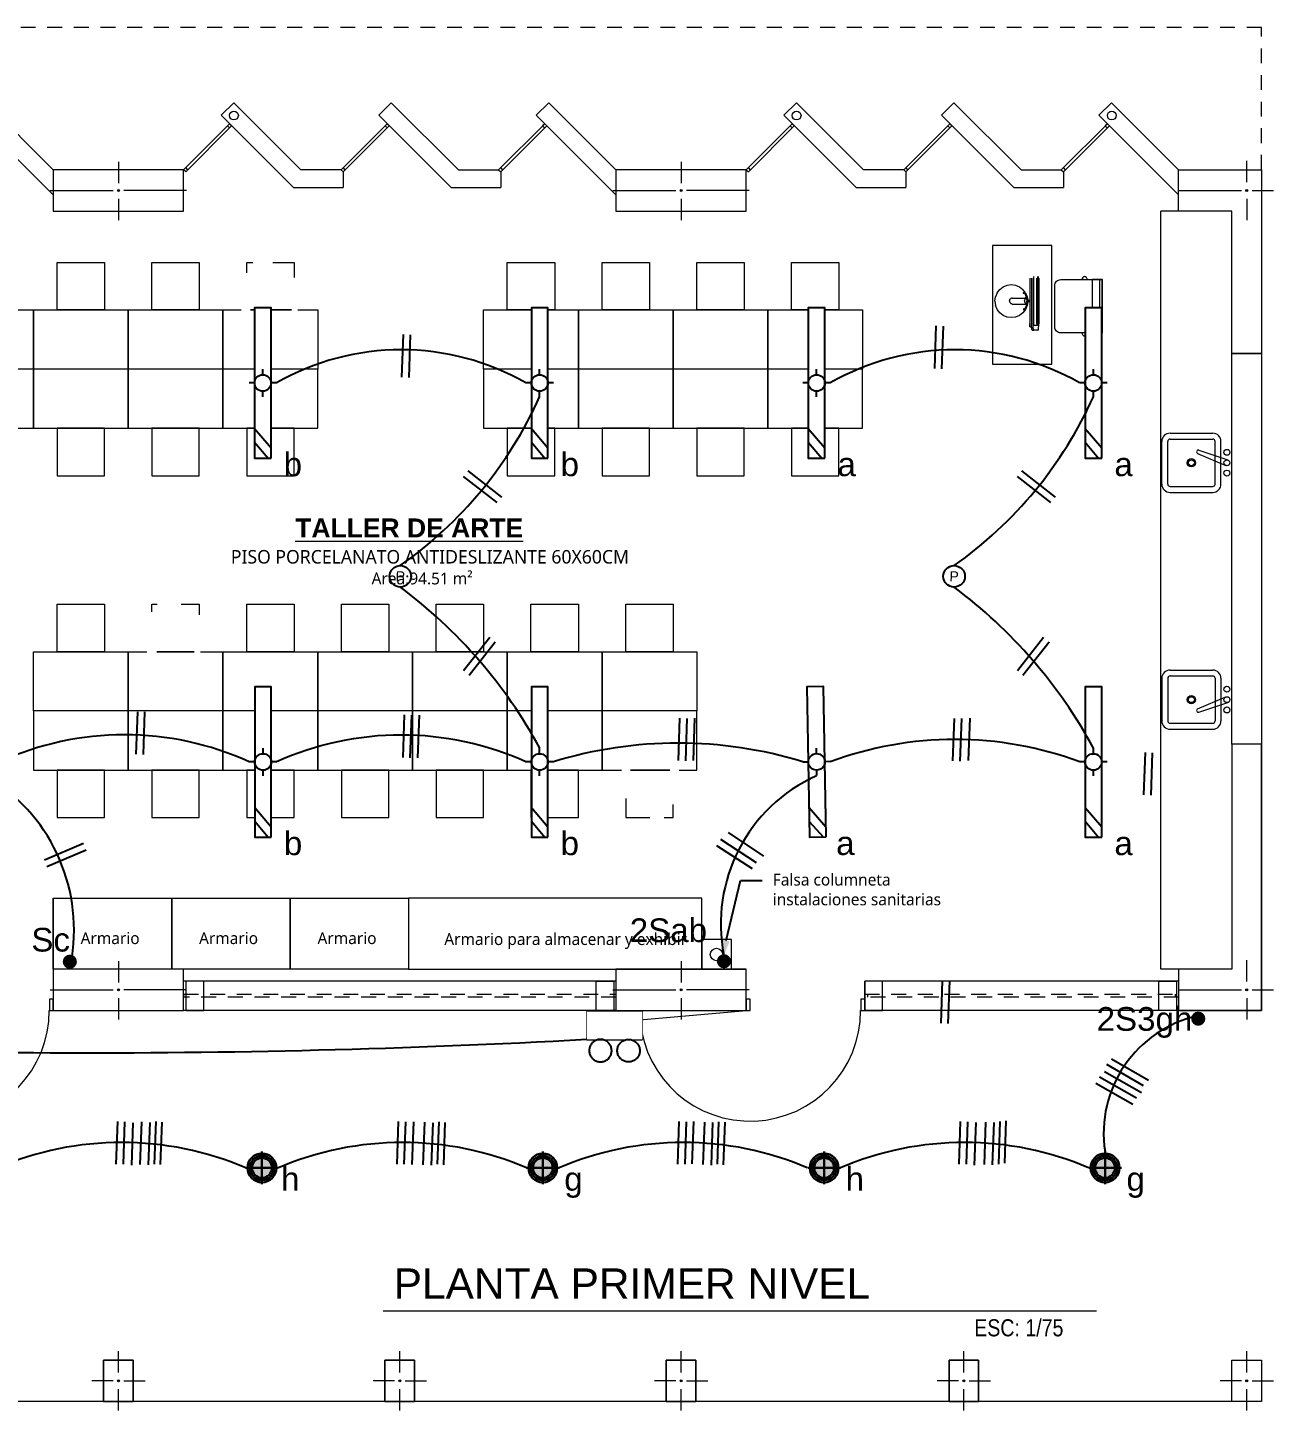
# Model space of a CAD drawing. Header units: metres. Extents: x -17 to 101, y 0 to 79.
# Drawn here: x 24.38 to 34.89, y 58.49 to 70.16 of the extents above; entities that cross this region are included whole.
import ezdxf
from ezdxf import colors
from ezdxf.entities.mleader import LeaderData, LeaderLine
from ezdxf.enums import TextEntityAlignment as Align
from ezdxf.math import Vec2, Vec3

# ---------------------------------------------------------------- set-up
doc = ezdxf.new("R2010")
doc.units = ezdxf.units.M
doc.set_wipeout_variables(frame=1)
for name, pattern in [('CONTINUA', [0]), ('DASHED2', [0.375, 0.25, -0.125]), ('HIDDEN2', [0.1875, 0.125, -0.0625])]:
    doc.linetypes.add(name, pattern=pattern)
for name, color, linetype, lineweight in [('ALUMBRADO', 1, 'Continuous', 30), ('Cotas varias El', 253, 'Continuous', 13), ('Emergencia', 20, 'Continuous', 25), ('TOMACORRIENTE', 5, 'HIDDEN2', 30)]:
    doc.layers.add(name, color=color, linetype=linetype, lineweight=lineweight)
doc.styles.add('fina', font='techl___.ttf')
doc.styles.add('Generales', font='trebuc.ttf', dxfattribs={"height": 0.1})
doc.styles.add('Santa Rosa 1 50', font='trebuc.ttf')
doc.styles.get("Standard").update_dxf_attribs({"font": 'arial.ttf'})
doc.styles.add('TITULOS', font='swissek.ttf')

# ---------------------------------------------------------------- blocks, each defined once
blk = doc.blocks.new('ADOSADO')
at = {"color": 1, "lineweight": 25}
blk.add_wipeout([(-0.63, 0.015), (0.64, 0.015), (0.64, 0.155), (-0.63, 0.155)], dxfattribs=at).dxf.layer = 'ALUMBRADO'
at = {"layer": 'ALUMBRADO', "color": 1, "lineweight": 25}
blk.add_lwpolyline([(-0.63, 0.015), (0.64, 0.015), (0.64, 0.155), (-0.63, 0.155)], close=True, dxfattribs=at)
at = {"layer": 'ALUMBRADO', "lineweight": 25}
for points in [[(-0.496, 0.155), (-0.63, 0.041)], [(-0.379, 0.155), (-0.544, 0.015)], [(0.005, 0.155), (0.005, 0.201)], [(-0.111, 0.085), (-0.065, 0.085)], [(0.005, -0.031), (0.005, 0.015)], [(0.075, 0.085), (0.121, 0.085)]]:
    blk.add_lwpolyline(points, dxfattribs=at)
blk.add_circle((0.005, 0.085), 0.0698, dxfattribs=at)
blk = doc.blocks.new('LED PASILLO')
at = {"layer": 'ALUMBRADO'}
h = blk.add_hatch(color=202, dxfattribs=at)
h.dxf.hatch_style = 1
edge = h.paths.add_edge_path()
edge.add_line((0, 0.138), (0, -0.138))
edge.add_line((-0.138, 0), (0.138, 0))
edge = h.paths.add_edge_path()
edge.add_line((0, 0), (0, 0.085))
edge.add_arc((0, 0), 0.0845, 90, 180)
edge.add_line((-0.085, 0), (0, 0))
edge = h.paths.add_edge_path()
edge.add_line((0.085, 0), (0, 0))
edge.add_line((0, 0), (0, -0.085))
edge.add_arc((0, 0), 0.0845, 270, 360)
at = {"layer": 'ALUMBRADO', "color": 202}
for points in [[(0, 0.138), (0, -0.138)], [(-0.138, 0), (0.138, 0)]]:
    blk.add_lwpolyline(points, dxfattribs=at)
for radius in [0.122, 0.103, 0.0845]:
    blk.add_circle((0, 0), radius, dxfattribs=at)
blk = doc.blocks.new('Emergencia')
at = {"color": 1, "lineweight": 5}
blk.add_wipeout([(-0.077, -0.439), (-0.07, -0.435), (-0.064, -0.43), (-0.058, -0.425), (-0.052, -0.42), (-0.047, -0.413), (-0.042, -0.407), (-0.038, -0.4), (-0.034, -0.393), (-0.031, -0.386), (-0.029, -0.378), (-0.027, -0.37), (-0.026, -0.363), (-0.025, -0.355), (-0.025, -0.347), (-0.026, -0.339), (-0.027, -0.331), (-0.029, -0.323), (-0.031, -0.316), (-0.034, -0.308), (-0.038, -0.301), (-0.042, -0.294), (-0.047, -0.288), (-0.052, -0.282), (-0.058, -0.276), (-0.064, -0.271), (-0.07, -0.266), (-0.077, -0.262), (-0.084, -0.259), (-0.092, -0.256), (-0.099, -0.253), (-0.107, -0.251), (-0.115, -0.25), (-0.123, -0.249), (-0.131, -0.25), (-0.139, -0.25), (-0.146, -0.251), (-0.154, -0.253), (-0.162, -0.256), (-0.169, -0.259), (-0.176, -0.262), (-0.183, -0.267), (-0.189, -0.271), (-0.195, -0.276), (-0.201, -0.282), (-0.206, -0.288), (-0.211, -0.295), (-0.215, -0.301), (-0.219, -0.309), (-0.222, -0.316), (-0.224, -0.323), (-0.226, -0.331), (-0.227, -0.339), (-0.228, -0.347), (-0.228, -0.355), (-0.227, -0.363), (-0.226, -0.371), (-0.224, -0.379), (-0.222, -0.386), (-0.218, -0.393), (-0.215, -0.401), (-0.211, -0.407), (-0.206, -0.414), (-0.201, -0.42), (-0.195, -0.425), (-0.189, -0.431), (-0.183, -0.435), (-0.176, -0.439), (-0.169, -0.443), (-0.161, -0.446), (-0.154, -0.448), (-0.146, -0.45), (-0.138, -0.452), (-0.13, -0.452), (-0.122, -0.452), (-0.114, -0.452), (-0.107, -0.45), (-0.099, -0.448), (-0.091, -0.446), (-0.084, -0.443)], dxfattribs=at).dxf.layer = 'Emergencia'
at = {"layer": 'Emergencia', "color": 240, "true_color": 0xed1f24}
blk.add_lwpolyline([(-0.25, -0.25), (0.25, -0.25), (0.25, 0), (-0.25, 0)], close=True, dxfattribs=at)
at = {"color": 240, "lineweight": 5, "true_color": 0xed1f24}
blk.add_wipeout([(-0.25, -0.25), (0.25, -0.25), (0.25, 0), (-0.25, 0)], dxfattribs=at).dxf.layer = 'Emergencia'
at = {"layer": 'Emergencia', "color": 1}
blk.add_lwpolyline([(-0.077, -0.439), (-0.07, -0.435), (-0.064, -0.43), (-0.058, -0.425), (-0.052, -0.42), (-0.047, -0.413), (-0.042, -0.407), (-0.038, -0.4), (-0.034, -0.393), (-0.031, -0.386), (-0.029, -0.378), (-0.027, -0.37), (-0.026, -0.363), (-0.025, -0.355), (-0.025, -0.347), (-0.026, -0.339), (-0.027, -0.331), (-0.029, -0.323), (-0.031, -0.316), (-0.034, -0.308), (-0.038, -0.301), (-0.042, -0.294), (-0.047, -0.288), (-0.052, -0.282), (-0.058, -0.276), (-0.064, -0.271), (-0.07, -0.266), (-0.077, -0.262), (-0.084, -0.259), (-0.092, -0.256), (-0.099, -0.253), (-0.107, -0.251), (-0.115, -0.25), (-0.123, -0.249), (-0.131, -0.25), (-0.139, -0.25), (-0.146, -0.251), (-0.154, -0.253), (-0.162, -0.256), (-0.169, -0.259), (-0.176, -0.262), (-0.183, -0.267), (-0.189, -0.271), (-0.195, -0.276), (-0.201, -0.282), (-0.206, -0.288), (-0.211, -0.295), (-0.215, -0.301), (-0.219, -0.309), (-0.222, -0.316), (-0.224, -0.323), (-0.226, -0.331), (-0.227, -0.339), (-0.228, -0.347), (-0.228, -0.355), (-0.227, -0.363), (-0.226, -0.371), (-0.224, -0.379), (-0.222, -0.386), (-0.218, -0.393), (-0.215, -0.401), (-0.211, -0.407), (-0.206, -0.414), (-0.201, -0.42), (-0.195, -0.425), (-0.189, -0.431), (-0.183, -0.435), (-0.176, -0.439), (-0.169, -0.443), (-0.161, -0.446), (-0.154, -0.448), (-0.146, -0.45), (-0.138, -0.452), (-0.13, -0.452), (-0.122, -0.452), (-0.114, -0.452), (-0.107, -0.45), (-0.099, -0.448), (-0.091, -0.446), (-0.084, -0.443)], close=True, dxfattribs=at)
at = {"color": 1, "lineweight": 5}
blk.add_wipeout([(0.077, -0.439), (0.07, -0.435), (0.064, -0.43), (0.058, -0.425), (0.052, -0.42), (0.047, -0.413), (0.042, -0.407), (0.038, -0.4), (0.034, -0.393), (0.031, -0.386), (0.029, -0.378), (0.027, -0.37), (0.026, -0.363), (0.025, -0.355), (0.025, -0.347), (0.026, -0.339), (0.027, -0.331), (0.029, -0.323), (0.031, -0.316), (0.034, -0.308), (0.038, -0.301), (0.042, -0.294), (0.047, -0.288), (0.052, -0.282), (0.058, -0.276), (0.064, -0.271), (0.07, -0.266), (0.077, -0.262), (0.084, -0.259), (0.092, -0.256), (0.099, -0.253), (0.107, -0.251), (0.115, -0.25), (0.123, -0.249), (0.131, -0.25), (0.139, -0.25), (0.146, -0.251), (0.154, -0.253), (0.162, -0.256), (0.169, -0.259), (0.176, -0.262), (0.183, -0.267), (0.189, -0.271), (0.195, -0.276), (0.201, -0.282), (0.206, -0.288), (0.211, -0.295), (0.215, -0.301), (0.219, -0.309), (0.222, -0.316), (0.224, -0.323), (0.226, -0.331), (0.227, -0.339), (0.228, -0.347), (0.228, -0.355), (0.227, -0.363), (0.226, -0.371), (0.224, -0.379), (0.222, -0.386), (0.218, -0.393), (0.215, -0.401), (0.211, -0.407), (0.206, -0.414), (0.201, -0.42), (0.195, -0.425), (0.189, -0.431), (0.183, -0.435), (0.176, -0.439), (0.169, -0.443), (0.161, -0.446), (0.154, -0.448), (0.146, -0.45), (0.138, -0.452), (0.13, -0.452), (0.122, -0.452), (0.114, -0.452), (0.107, -0.45), (0.099, -0.448), (0.091, -0.446), (0.084, -0.443)], dxfattribs=at).dxf.layer = 'Emergencia'
at = {"layer": 'Emergencia', "color": 1}
blk.add_lwpolyline([(0.077, -0.439), (0.07, -0.435), (0.064, -0.43), (0.058, -0.425), (0.052, -0.42), (0.047, -0.413), (0.042, -0.407), (0.038, -0.4), (0.034, -0.393), (0.031, -0.386), (0.029, -0.378), (0.027, -0.37), (0.026, -0.363), (0.025, -0.355), (0.025, -0.347), (0.026, -0.339), (0.027, -0.331), (0.029, -0.323), (0.031, -0.316), (0.034, -0.308), (0.038, -0.301), (0.042, -0.294), (0.047, -0.288), (0.052, -0.282), (0.058, -0.276), (0.064, -0.271), (0.07, -0.266), (0.077, -0.262), (0.084, -0.259), (0.092, -0.256), (0.099, -0.253), (0.107, -0.251), (0.115, -0.25), (0.123, -0.249), (0.131, -0.25), (0.139, -0.25), (0.146, -0.251), (0.154, -0.253), (0.162, -0.256), (0.169, -0.259), (0.176, -0.262), (0.183, -0.267), (0.189, -0.271), (0.195, -0.276), (0.201, -0.282), (0.206, -0.288), (0.211, -0.295), (0.215, -0.301), (0.219, -0.309), (0.222, -0.316), (0.224, -0.323), (0.226, -0.331), (0.227, -0.339), (0.228, -0.347), (0.228, -0.355), (0.227, -0.363), (0.226, -0.371), (0.224, -0.379), (0.222, -0.386), (0.218, -0.393), (0.215, -0.401), (0.211, -0.407), (0.206, -0.414), (0.201, -0.42), (0.195, -0.425), (0.189, -0.431), (0.183, -0.435), (0.176, -0.439), (0.169, -0.443), (0.161, -0.446), (0.154, -0.448), (0.146, -0.45), (0.138, -0.452), (0.13, -0.452), (0.122, -0.452), (0.114, -0.452), (0.107, -0.45), (0.099, -0.448), (0.091, -0.446), (0.084, -0.443)], close=True, dxfattribs=at)

msp = doc.modelspace()

# ---------------------------------------------------------------- hatches: boundary and pattern name
at = {"layer": 'ALUMBRADO', "lineweight": 25}
h = msp.add_hatch(color=102, dxfattribs=at)
h.dxf.hatch_style = 1
h.paths.add_polyline_path([(24.675, 62.277, -1), (24.795, 62.277, -1)])
h = msp.add_hatch(color=102, dxfattribs=at)
h.dxf.hatch_style = 1
h.paths.add_polyline_path([(30.197, 62.281, -1), (30.317, 62.281, -1)])
h = msp.add_hatch(color=102, dxfattribs=at)
h.dxf.hatch_style = 1
h.paths.add_polyline_path([(34.201, 61.796, -1), (34.321, 61.796, -1)])

# ---------------------------------------------------------------- linework, layer by layer
at = {"color": 7, "ltscale": 0.0005}
for centre in [(27.525, 65.531), (32.2, 65.531)]:
    msp.add_circle(centre, 0.0913, dxfattribs=at)
at = {"layer": 'ALUMBRADO', "color": 114, "lineweight": 25}
for points in [[(32.036, 67.286), (32.048, 67.645)], [(32.097, 67.284), (32.109, 67.643)], [(27.538, 67.214), (27.551, 67.572)], [(27.6, 67.211), (27.612, 67.57)], [(28.342, 66.155), (28.059, 66.375)], [(28.381, 66.201), (28.097, 66.421)], [(33.017, 66.155), (32.734, 66.375)], [(33.056, 66.201), (32.772, 66.421)], [(28.281, 65.014), (28.059, 64.732)], [(28.327, 64.975), (28.105, 64.693)], [(32.956, 65.014), (32.734, 64.732)], [(33.002, 64.975), (32.78, 64.693)], [(25.295, 64.029), (25.308, 64.388)], [(25.357, 64.027), (25.369, 64.386)], [(27.548, 64.002), (27.56, 64.361)], [(27.609, 64), (27.621, 64.358)], [(27.674, 63.999), (27.686, 64.358)], [(29.873, 63.975), (29.885, 64.333)], [(29.934, 63.972), (29.947, 64.331)], [(29.999, 63.975), (30.011, 64.334)], [(32.19, 63.974), (32.202, 64.332)], [(32.251, 63.971), (32.264, 64.33)], [(32.322, 63.976), (32.335, 64.334)], [(33.803, 63.686), (33.815, 64.044)], [(33.864, 63.683), (33.876, 64.042)], [(30.532, 63.111), (30.232, 63.308)], [(30.595, 63.169), (30.295, 63.367)], [(24.85, 63.276), (24.52, 63.135)], [(24.872, 63.22), (24.541, 63.079)], [(30.498, 63.06), (30.198, 63.257)], [(32.09, 61.759), (32.103, 62.117)], [(32.151, 61.756), (32.164, 62.115)], [(33.841, 61.273), (33.53, 61.453)], [(33.739, 61.124), (33.428, 61.303)], [(33.781, 61.169), (33.47, 61.348)], [(33.799, 61.229), (33.488, 61.408)], [(33.708, 61.071), (33.397, 61.25)], [(25.126, 60.569), (25.139, 60.928)], [(25.188, 60.567), (25.2, 60.926)], [(25.258, 60.558), (25.271, 60.917)], [(25.33, 60.565), (25.342, 60.924)], [(25.399, 60.562), (25.412, 60.92)], [(25.451, 60.569), (25.463, 60.928)], [(25.501, 60.564), (25.514, 60.923)], [(27.497, 60.569), (27.509, 60.928)], [(27.558, 60.567), (27.571, 60.926)], [(27.626, 60.566), (27.638, 60.924)], [(27.719, 60.563), (27.732, 60.922)], [(27.789, 60.56), (27.801, 60.918)], [(27.84, 60.567), (27.853, 60.926)], [(27.891, 60.562), (27.903, 60.92)], [(29.868, 60.569), (29.88, 60.928)], [(29.929, 60.567), (29.941, 60.926)], [(29.99, 60.57), (30.003, 60.929)], [(30.082, 60.564), (30.095, 60.923)], [(30.152, 60.56), (30.164, 60.919)], [(30.203, 60.568), (30.215, 60.926)], [(30.254, 60.563), (30.266, 60.921)], [(32.243, 60.569), (32.255, 60.928)], [(32.304, 60.567), (32.316, 60.926)], [(32.373, 60.56), (32.385, 60.919)], [(32.456, 60.564), (32.468, 60.923)], [(32.525, 60.561), (32.538, 60.919)], [(32.577, 60.568), (32.589, 60.927)], [(32.628, 60.575), (32.64, 60.934)]]:
    msp.add_lwpolyline(points, dxfattribs=at)
at = {"layer": 'ALUMBRADO', "lineweight": 25}
for centre, radius, start, end in [((23.255, 62.543), 1.516, 351.3247, 59.431), ((34.478, 60.828), 1.016, 102.405, 188.7571), ((25.172, 58.09), 2.661, 66.8092, 113.1903), ((27.543, 58.09), 2.661, 66.8092, 113.1903), ((29.913, 58.09), 2.661, 66.8092, 113.1903), ((32.288, 58.09), 2.661, 66.8092, 113.1903)]:
    msp.add_arc(centre, radius, start, end, dxfattribs=at)
at = {"layer": 'Cotas varias El', "linetype": 'Continuous'}
for p, q in [((25.695, 68.964), (26.084, 69.353)), ((26.084, 69.353), (26.066, 69.335)), ((26.084, 69.353), (26.101, 69.335)), ((27.025, 68.964), (27.414, 69.353)), ((27.414, 69.353), (27.396, 69.335)), ((27.414, 69.353), (27.431, 69.335)), ((28.355, 68.964), (28.744, 69.353)), ((28.355, 68.964), (28.744, 69.353)), ((28.744, 69.353), (28.726, 69.335)), ((28.744, 69.353), (28.762, 69.335)), ((30.445, 68.964), (30.834, 69.353)), ((30.834, 69.353), (30.816, 69.335)), ((30.834, 69.353), (30.851, 69.335)), ((31.775, 68.964), (32.164, 69.353)), ((32.164, 69.353), (32.146, 69.335)), ((32.164, 69.353), (32.181, 69.335)), ((33.105, 68.964), (33.494, 69.353)), ((33.494, 69.353), (33.476, 69.335)), ((33.494, 69.353), (33.512, 69.335)), ((25.73, 68.964), (26.084, 69.318)), ((26.066, 69.335), (26.084, 69.318)), ((26.084, 69.318), (26.101, 69.335)), ((27.06, 68.964), (27.414, 69.318)), ((27.396, 69.335), (27.414, 69.318)), ((27.414, 69.318), (27.431, 69.335)), ((28.39, 68.964), (28.744, 69.318)), ((28.726, 69.335), (28.744, 69.318)), ((28.744, 69.318), (28.762, 69.335)), ((30.48, 68.964), (30.834, 69.318)), ((30.816, 69.335), (30.834, 69.318)), ((30.834, 69.318), (30.851, 69.335)), ((31.81, 68.964), (32.164, 69.318)), ((32.146, 69.335), (32.164, 69.318)), ((32.164, 69.318), (32.181, 69.335)), ((33.14, 68.964), (33.494, 69.318)), ((33.476, 69.335), (33.494, 69.318)), ((33.494, 69.318), (33.512, 69.335)), ((25.145, 69.031), (25.145, 68.851)), ((29.895, 69.031), (29.895, 68.851)), ((34.67, 68.859), (34.67, 69.039)), ((25.713, 68.946), (25.695, 68.964)), ((25.73, 68.964), (25.713, 68.982)), ((25.713, 68.946), (25.73, 68.964)), ((27.06, 68.964), (27.043, 68.982)), ((27.043, 68.946), (27.06, 68.964)), ((28.39, 68.964), (28.373, 68.982)), ((28.373, 68.946), (28.39, 68.964)), ((30.445, 68.964), (30.463, 68.946)), ((30.48, 68.964), (30.463, 68.982)), ((30.463, 68.946), (30.48, 68.964)), ((31.81, 68.964), (31.793, 68.982)), ((31.793, 68.946), (31.81, 68.964)), ((33.14, 68.964), (33.123, 68.982)), ((33.123, 68.946), (33.14, 68.964)), ((24.57, 68.789), (25.1, 68.789)), ((25.72, 68.789), (25.19, 68.789)), ((29.32, 68.789), (29.85, 68.789)), ((30.47, 68.789), (29.94, 68.789)), ((34.095, 68.789), (34.625, 68.789)), ((34.715, 68.789), (34.895, 68.789)), ((25.145, 68.719), (25.145, 68.539)), ((29.895, 68.719), (29.895, 68.539)), ((34.67, 68.719), (34.67, 68.539)), ((33.283, 68.049), (33.278, 68.04)), ((33.284, 68.051), (33.283, 68.049)), ((33.286, 68.055), (33.284, 68.051)), ((33.289, 68.057), (33.286, 68.055)), ((33.292, 68.06), (33.289, 68.057)), ((33.296, 68.061), (33.292, 68.06)), ((33.3, 68.062), (33.296, 68.061)), ((33.303, 68.062), (33.3, 68.062)), ((33.307, 68.061), (33.303, 68.062)), ((33.311, 68.06), (33.307, 68.061)), ((33.314, 68.057), (33.311, 68.06)), ((33.317, 68.055), (33.314, 68.057)), ((33.319, 68.051), (33.317, 68.055)), ((33.321, 68.047), (33.319, 68.051)), ((33.323, 68.043), (33.321, 68.047)), ((33.323, 68.04), (33.323, 68.043)), ((33.367, 68.04), (33.431, 68.04)), ((33.367, 67.584), (33.367, 68.04)), ((33.431, 68.04), (33.45, 68.04)), ((33.431, 67.584), (33.431, 68.04)), ((33.45, 67.584), (33.45, 68.04)), ((33.278, 67.584), (33.283, 67.574)), ((33.283, 67.574), (33.284, 67.572)), ((33.284, 67.572), (33.286, 67.569)), ((33.286, 67.569), (33.289, 67.566)), ((33.289, 67.566), (33.292, 67.564)), ((33.292, 67.564), (33.296, 67.562)), ((33.296, 67.562), (33.3, 67.561)), ((33.3, 67.561), (33.303, 67.561)), ((33.303, 67.561), (33.307, 67.562)), ((33.307, 67.562), (33.311, 67.564)), ((33.311, 67.564), (33.314, 67.566)), ((33.314, 67.566), (33.317, 67.569)), ((33.317, 67.569), (33.319, 67.572)), ((33.319, 67.572), (33.321, 67.576)), ((33.321, 67.576), (33.323, 67.58)), ((33.323, 67.58), (33.323, 67.584)), ((33.367, 67.584), (33.431, 67.584)), ((33.431, 67.584), (33.45, 67.584)), ((25.145, 62.281), (25.145, 62.101)), ((29.895, 62.281), (29.895, 62.101)), ((34.67, 62.109), (34.67, 62.289)), ((25.695, 61.864), (25.695, 62.114)), ((29.345, 62.114), (25.695, 62.114)), ((34.095, 62.114), (31.445, 62.114)), ((31.445, 61.864), (31.445, 62.114)), ((31.445, 62.114), (31.445, 61.864)), ((24.57, 62.039), (25.1, 62.039)), ((25.72, 62.039), (25.19, 62.039)), ((29.32, 62.039), (29.85, 62.039)), ((30.47, 62.039), (29.94, 62.039)), ((34.07, 61.977), (34.07, 62.002)), ((34.095, 62.039), (34.625, 62.039)), ((34.715, 62.039), (34.895, 62.039)), ((25.145, 61.969), (25.145, 61.789)), ((29.345, 61.889), (29.345, 61.864)), ((29.895, 61.969), (29.895, 61.789)), ((30.445, 61.864), (30.445, 61.889)), ((30.445, 61.864), (30.445, 61.889)), ((34.095, 61.889), (34.095, 61.864)), ((34.67, 61.969), (34.67, 61.789)), ((29.345, 61.864), (25.695, 61.864)), ((30.478, 61.864), (29.548, 61.783)), ((34.095, 61.864), (31.445, 61.864)), ((25.145, 58.809), (25.145, 58.989)), ((27.52, 58.809), (27.52, 58.989)), ((29.895, 58.809), (29.895, 58.989)), ((32.282, 58.809), (32.282, 58.989)), ((34.67, 58.809), (34.67, 58.989)), ((25.1, 58.739), (24.92, 58.739)), ((25.19, 58.739), (25.37, 58.739)), ((27.475, 58.739), (27.295, 58.739)), ((27.565, 58.739), (27.745, 58.739)), ((29.85, 58.739), (29.67, 58.739)), ((29.94, 58.739), (30.12, 58.739)), ((32.237, 58.739), (32.057, 58.739)), ((32.327, 58.739), (32.507, 58.739)), ((34.625, 58.739), (34.445, 58.739)), ((34.715, 58.739), (34.895, 58.739)), ((25.145, 58.489), (25.145, 58.669)), ((27.52, 58.489), (27.52, 58.669)), ((29.895, 58.489), (29.895, 58.669)), ((32.282, 58.489), (32.282, 58.669)), ((34.67, 58.489), (34.67, 58.669))]:
    msp.add_line(p, q, dxfattribs=at)
at = {"layer": 'Cotas varias El', "ltscale": 0.05}
for p, q in [((27.025, 68.964), (27.043, 68.946)), ((27.025, 68.964), (27.043, 68.946)), ((27.043, 68.946), (27.043, 68.814)), ((28.355, 68.964), (28.373, 68.946)), ((28.355, 68.964), (28.373, 68.946)), ((28.373, 68.946), (28.373, 68.814)), ((31.775, 68.964), (31.793, 68.946)), ((31.775, 68.964), (31.793, 68.946)), ((31.793, 68.946), (31.793, 68.814)), ((33.105, 68.964), (33.123, 68.946)), ((33.105, 68.964), (33.123, 68.946)), ((33.123, 68.946), (33.123, 68.814)), ((26.623, 68.814), (27.043, 68.814)), ((31.373, 68.814), (31.793, 68.814))]:
    msp.add_line(p, q, dxfattribs=at)
at = {"layer": 'Cotas varias El'}
for p, q in [((33.945, 62.214), (33.945, 68.614)), ((32.563, 67.924), (32.585, 67.953)), ((32.585, 67.953), (32.613, 67.975)), ((32.613, 67.975), (32.647, 67.989)), ((32.647, 67.989), (32.683, 67.994)), ((32.683, 67.994), (32.719, 67.989)), ((32.719, 67.989), (32.753, 67.975)), ((32.753, 67.975), (32.781, 67.953)), ((32.803, 67.924), (32.781, 67.953)), ((32.838, 68.048), (32.838, 67.862)), ((32.854, 68.048), (32.854, 67.664)), ((32.866, 68.048), (32.866, 67.664)), ((32.871, 68.062), (32.871, 67.651)), ((32.898, 67.665), (32.898, 68.048)), ((32.902, 68.048), (32.902, 67.664)), ((32.903, 68.062), (32.903, 67.651)), ((32.909, 68.062), (32.909, 67.651)), ((32.914, 68.048), (32.914, 67.664)), ((32.544, 67.855), (32.549, 67.891)), ((32.544, 67.855), (32.549, 67.819)), ((32.563, 67.924), (32.549, 67.891)), ((32.668, 67.86), (32.669, 67.864)), ((32.668, 67.855), (32.668, 67.86)), ((32.668, 67.855), (32.668, 67.85)), ((32.668, 67.85), (32.67, 67.845)), ((32.669, 67.864), (32.671, 67.868)), ((32.67, 67.845), (32.672, 67.842)), ((32.671, 67.868), (32.674, 67.872)), ((32.672, 67.842), (32.675, 67.839)), ((32.681, 67.877), (32.674, 67.872)), ((32.682, 67.833), (32.675, 67.839)), ((32.681, 67.877), (32.685, 67.88)), ((32.686, 67.831), (32.682, 67.833)), ((32.69, 67.881), (32.685, 67.88)), ((32.69, 67.881), (32.797, 67.881)), ((32.787, 67.927), (32.788, 67.928)), ((32.787, 67.926), (32.787, 67.927)), ((32.787, 67.927), (32.787, 67.927)), ((32.787, 67.925), (32.787, 67.926)), ((32.787, 67.924), (32.787, 67.925)), ((32.787, 67.923), (32.787, 67.924)), ((32.787, 67.922), (32.787, 67.923)), ((32.787, 67.921), (32.787, 67.922)), ((32.788, 67.92), (32.787, 67.921)), ((32.788, 67.928), (32.789, 67.928)), ((32.788, 67.919), (32.788, 67.92)), ((32.789, 67.917), (32.788, 67.919)), ((32.789, 67.928), (32.789, 67.928)), ((32.789, 67.928), (32.79, 67.928)), ((32.789, 67.917), (32.789, 67.917)), ((32.79, 67.928), (32.791, 67.927)), ((32.791, 67.927), (32.792, 67.927)), ((32.792, 67.927), (32.792, 67.926)), ((32.792, 67.926), (32.793, 67.926)), ((32.793, 67.926), (32.794, 67.925)), ((32.794, 67.925), (32.795, 67.924)), ((32.794, 67.86), (32.795, 67.864)), ((32.794, 67.86), (32.794, 67.855)), ((32.794, 67.855), (32.794, 67.85)), ((32.794, 67.85), (32.796, 67.845)), ((32.795, 67.924), (32.796, 67.923)), ((32.795, 67.864), (32.797, 67.868)), ((32.796, 67.923), (32.797, 67.922)), ((32.796, 67.922), (32.797, 67.921)), ((32.796, 67.845), (32.798, 67.842)), ((32.797, 67.922), (32.798, 67.921)), ((32.802, 67.88), (32.797, 67.881)), ((32.797, 67.868), (32.8, 67.872)), ((32.81, 67.889), (32.798, 67.921)), ((32.798, 67.842), (32.801, 67.839)), ((32.8, 67.872), (32.803, 67.874)), ((32.801, 67.839), (32.804, 67.837)), ((32.802, 67.887), (32.803, 67.88)), ((32.806, 67.878), (32.802, 67.88)), ((32.803, 67.924), (32.817, 67.891)), ((32.806, 67.874), (32.803, 67.874)), ((32.803, 67.831), (32.808, 67.834)), ((32.804, 67.837), (32.808, 67.837)), ((32.806, 67.878), (32.813, 67.872)), ((32.81, 67.874), (32.806, 67.874)), ((32.814, 67.839), (32.808, 67.834)), ((32.808, 67.837), (32.811, 67.837)), ((32.812, 67.849), (32.809, 67.85)), ((32.809, 67.85), (32.811, 67.849)), ((32.813, 67.873), (32.81, 67.889)), ((32.81, 67.874), (32.813, 67.872)), ((32.813, 67.838), (32.81, 67.821)), ((32.813, 67.861), (32.811, 67.862)), ((32.812, 67.862), (32.811, 67.862)), ((32.811, 67.849), (32.812, 67.849)), ((32.811, 67.837), (32.814, 67.839)), ((32.813, 67.861), (32.812, 67.862)), ((32.813, 67.872), (32.816, 67.869)), ((32.82, 67.849), (32.814, 67.849)), ((32.814, 67.839), (32.817, 67.843)), ((32.815, 67.862), (32.82, 67.862)), ((32.818, 67.866), (32.816, 67.869)), ((32.817, 67.891), (32.821, 67.862)), ((32.821, 67.849), (32.817, 67.819)), ((32.817, 67.843), (32.819, 67.847)), ((32.818, 67.866), (32.82, 67.862)), ((32.819, 67.847), (32.82, 67.849)), ((32.82, 67.862), (32.821, 67.862)), ((32.821, 67.849), (32.82, 67.849)), ((32.821, 67.862), (32.838, 67.862)), ((32.838, 67.849), (32.821, 67.849)), ((32.838, 67.862), (32.838, 67.849)), ((32.838, 67.849), (32.838, 67.665)), ((32.563, 67.785), (32.549, 67.819)), ((32.585, 67.756), (32.563, 67.785)), ((32.613, 67.734), (32.585, 67.756)), ((32.647, 67.72), (32.613, 67.734)), ((32.683, 67.716), (32.647, 67.72)), ((32.719, 67.72), (32.683, 67.716)), ((32.691, 67.83), (32.686, 67.831)), ((32.691, 67.83), (32.799, 67.83)), ((32.753, 67.734), (32.719, 67.72)), ((32.781, 67.756), (32.753, 67.734)), ((32.803, 67.785), (32.781, 67.756)), ((32.788, 67.79), (32.787, 67.789)), ((32.787, 67.789), (32.787, 67.787)), ((32.787, 67.787), (32.787, 67.786)), ((32.787, 67.786), (32.787, 67.785)), ((32.787, 67.785), (32.787, 67.784)), ((32.787, 67.784), (32.787, 67.783)), ((32.787, 67.784), (32.787, 67.784)), ((32.787, 67.783), (32.787, 67.782)), ((32.787, 67.782), (32.788, 67.782)), ((32.789, 67.792), (32.788, 67.791)), ((32.788, 67.791), (32.788, 67.79)), ((32.788, 67.782), (32.789, 67.782)), ((32.789, 67.793), (32.789, 67.792)), ((32.789, 67.782), (32.789, 67.782)), ((32.789, 67.782), (32.79, 67.782)), ((32.79, 67.782), (32.791, 67.782)), ((32.791, 67.782), (32.792, 67.783)), ((32.792, 67.783), (32.793, 67.784)), ((32.792, 67.783), (32.792, 67.783)), ((32.793, 67.784), (32.794, 67.785)), ((32.794, 67.785), (32.795, 67.786)), ((32.795, 67.786), (32.796, 67.787)), ((32.796, 67.787), (32.797, 67.788)), ((32.797, 67.788), (32.798, 67.789)), ((32.81, 67.821), (32.798, 67.789)), ((32.799, 67.83), (32.803, 67.831)), ((32.802, 67.823), (32.803, 67.831)), ((32.817, 67.819), (32.803, 67.785)), ((32.838, 67.661), (32.838, 67.665)), ((32.838, 67.657), (32.838, 67.661)), ((32.838, 67.654), (32.838, 67.657)), ((32.839, 67.651), (32.838, 67.654)), ((32.839, 67.648), (32.839, 67.651)), ((32.839, 67.645), (32.839, 67.648)), ((32.839, 67.642), (32.839, 67.645)), ((32.84, 67.64), (32.839, 67.642)), ((32.84, 67.639), (32.84, 67.64)), ((32.841, 67.638), (32.84, 67.639)), ((32.841, 67.637), (32.841, 67.638)), ((32.842, 67.637), (32.841, 67.637)), ((32.842, 67.637), (32.854, 67.637)), ((32.854, 67.658), (32.854, 67.664)), ((32.854, 67.651), (32.854, 67.658)), ((32.854, 67.644), (32.854, 67.651)), ((32.854, 67.637), (32.854, 67.644)), ((32.855, 67.631), (32.854, 67.637)), ((32.854, 67.637), (32.854, 67.637)), ((32.856, 67.625), (32.855, 67.631)), ((32.856, 67.62), (32.856, 67.625)), ((32.857, 67.616), (32.856, 67.62)), ((32.858, 67.613), (32.857, 67.616)), ((32.859, 67.611), (32.858, 67.613)), ((32.86, 67.61), (32.859, 67.611)), ((32.86, 67.61), (32.873, 67.61)), ((32.86, 67.61), (32.86, 67.61)), ((32.866, 67.658), (32.866, 67.664)), ((32.866, 67.651), (32.866, 67.658)), ((32.867, 67.644), (32.866, 67.651)), ((32.867, 67.637), (32.867, 67.644)), ((32.867, 67.631), (32.867, 67.637)), ((32.868, 67.625), (32.867, 67.631)), ((32.869, 67.62), (32.868, 67.625)), ((32.87, 67.616), (32.869, 67.62)), ((32.87, 67.613), (32.87, 67.616)), ((32.871, 67.611), (32.87, 67.613)), ((32.871, 67.651), (32.898, 67.651)), ((32.872, 67.61), (32.871, 67.611)), ((32.873, 67.61), (32.872, 67.61)), ((32.907, 67.61), (32.873, 67.61)), ((32.898, 67.665), (32.898, 67.661)), ((32.898, 67.661), (32.898, 67.657)), ((32.898, 67.657), (32.898, 67.654)), ((32.898, 67.654), (32.898, 67.651)), ((32.898, 67.651), (32.901, 67.651)), ((32.901, 67.651), (32.902, 67.658)), ((32.901, 67.651), (32.901, 67.651)), ((32.901, 67.651), (32.903, 67.651)), ((32.902, 67.658), (32.902, 67.664)), ((32.909, 67.651), (32.903, 67.651)), ((32.907, 67.61), (32.908, 67.61)), ((32.908, 67.61), (32.909, 67.611)), ((32.909, 67.611), (32.91, 67.613)), ((32.91, 67.613), (32.911, 67.616)), ((32.911, 67.62), (32.912, 67.625)), ((32.911, 67.616), (32.911, 67.62)), ((32.912, 67.625), (32.913, 67.631)), ((32.913, 67.637), (32.914, 67.644)), ((32.913, 67.631), (32.913, 67.637)), ((32.914, 67.658), (32.914, 67.664)), ((32.914, 67.651), (32.914, 67.658)), ((32.914, 67.644), (32.914, 67.651)), ((33.953, 66.31), (33.953, 66.67)), ((34.003, 66.31), (34.003, 66.67)), ((34.023, 66.74), (34.383, 66.74)), ((34.023, 66.69), (34.383, 66.69)), ((34.403, 66.31), (34.403, 66.67)), ((34.453, 66.31), (34.453, 66.67)), ((34.256, 66.569), (34.493, 66.467)), ((34.266, 66.596), (34.511, 66.514)), ((34.023, 66.29), (34.383, 66.29)), ((34.023, 66.24), (34.383, 66.24)), ((34.023, 64.74), (34.383, 64.74)), ((34.023, 64.69), (34.383, 64.69)), ((33.953, 64.67), (33.953, 64.31)), ((34.003, 64.67), (34.003, 64.31)), ((34.403, 64.67), (34.403, 64.31)), ((34.453, 64.67), (34.453, 64.31)), ((34.256, 64.411), (34.493, 64.513)), ((34.266, 64.384), (34.511, 64.466)), ((34.023, 64.29), (34.383, 64.29)), ((34.023, 64.24), (34.383, 64.24)), ((24.595, 62.814), (24.595, 62.214)), ((30.07, 62.814), (27.595, 62.814)), ((30.07, 62.214), (30.07, 62.814)), ((27.595, 62.214), (30.445, 62.214)), ((34.795, 58.564), (6.245, 58.564)), ((28.196, 58.564), (20.52, 58.564))]:
    msp.add_line(p, q, dxfattribs=at)
at = {"layer": 'Cotas varias El', "linetype": 'DASHED2', "ltscale": 0.5}
for p, q in [((25.695, 62.002), (29.345, 62.002)), ((31.445, 62.002), (34.095, 62.002)), ((29.345, 61.977), (25.695, 61.977)), ((34.095, 61.977), (31.445, 61.977))]:
    msp.add_line(p, q, dxfattribs=at)
at = {"layer": 'Cotas varias El', "linetype": 'DASHED2'}
for p, q in [((25.695, 62.002), (25.695, 61.977)), ((31.445, 62.002), (31.47, 62.002)), ((31.47, 62.002), (31.47, 61.977)), ((34.07, 61.977), (34.07, 62.002))]:
    msp.add_line(p, q, dxfattribs=at)
at = {"layer": 'Cotas varias El', "linetype": 'ByBlock'}
for p, q in [((24.595, 61.96), (24.562, 61.96)), ((24.562, 61.96), (24.562, 61.864)), ((24.595, 61.864), (24.595, 61.96)), ((24.595, 61.864), (24.595, 61.96)), ((24.595, 61.864), (24.595, 61.96)), ((30.478, 61.96), (30.445, 61.96)), ((30.445, 61.96), (30.445, 61.864)), ((30.445, 61.864), (30.445, 61.96)), ((30.478, 61.864), (30.478, 61.96)), ((31.445, 61.96), (31.412, 61.96)), ((31.412, 61.96), (31.412, 61.864)), ((31.445, 61.864), (31.445, 61.96)), ((31.445, 61.864), (31.445, 61.96)), ((31.445, 61.864), (31.445, 61.96)), ((24.562, 61.864), (24.595, 61.864)), ((30.445, 61.864), (30.478, 61.864)), ((31.412, 61.864), (31.445, 61.864))]:
    msp.add_line(p, q, dxfattribs=at)
at = {"layer": 'Cotas varias El', "ltscale": 1.3}
msp.add_line((27.381, 59.329), (33.403, 59.329), dxfattribs=at)
at = {"layer": 'Cotas varias El', "linetype": 'HIDDEN2'}
msp.add_lwpolyline([(34.795, 68.964), (34.795, 70.164), (5.995, 70.164), (5.995, 68.964)], dxfattribs=at)
at = {"layer": 'Cotas varias El', "ltscale": 0.05}
for points in [[(24.595, 68.964), (24.029, 69.53)], [(26.119, 69.53), (26.013, 69.424)], [(26.685, 68.964), (26.119, 69.53)], [(27.449, 69.53), (27.343, 69.424)], [(28.015, 68.964), (27.449, 69.53)], [(28.779, 69.53), (28.673, 69.424)], [(29.345, 68.964), (28.779, 69.53)], [(30.869, 69.53), (30.763, 69.424)], [(31.435, 68.964), (30.869, 69.53)], [(32.199, 69.53), (32.093, 69.424)], [(32.765, 68.964), (32.199, 69.53)], [(33.529, 69.53), (33.423, 69.424)], [(34.095, 68.964), (33.529, 69.53)], [(23.923, 69.424), (24.595, 68.752)], [(26.013, 69.424), (26.623, 68.814)], [(27.343, 69.424), (27.953, 68.814)], [(28.673, 69.424), (29.345, 68.752)], [(30.763, 69.424), (31.373, 68.814)], [(32.093, 69.424), (32.703, 68.814)], [(33.423, 69.424), (34.095, 68.752)], [(27.025, 68.964), (26.685, 68.964)], [(28.015, 68.964), (28.355, 68.964)], [(31.605, 68.964), (31.435, 68.964)], [(31.775, 68.964), (31.605, 68.964)], [(32.765, 68.964), (33.105, 68.964)], [(27.953, 68.814), (28.373, 68.814)], [(32.703, 68.814), (33.123, 68.814)]]:
    msp.add_lwpolyline(points, dxfattribs=at)
at = {"layer": 'Cotas varias El', "linetype": 'Continuous'}
for points in [[(24.595, 68.614), (25.695, 68.614), (25.695, 68.964), (24.595, 68.964)], [(29.345, 68.614), (30.445, 68.614), (30.445, 68.964), (29.345, 68.964)], [(34.795, 68.964), (34.795, 67.414), (34.545, 67.414), (34.545, 68.614), (34.095, 68.614), (34.095, 68.964)], [(34.795, 61.864), (34.795, 64.114), (34.545, 64.114), (34.545, 62.214), (34.095, 62.214), (34.095, 61.864)], [(24.595, 61.864), (25.695, 61.864), (25.695, 62.214), (24.595, 62.214)], [(29.345, 61.864), (30.445, 61.864), (30.445, 62.214), (29.345, 62.214)], [(25.27, 58.564), (25.02, 58.564), (25.02, 58.914), (25.27, 58.914)], [(27.645, 58.564), (27.395, 58.564), (27.395, 58.914), (27.645, 58.914)], [(30.02, 58.564), (29.77, 58.564), (29.77, 58.914), (30.02, 58.914)], [(32.407, 58.564), (32.157, 58.564), (32.157, 58.914), (32.407, 58.914)], [(34.795, 58.564), (34.545, 58.564), (34.545, 58.914), (34.795, 58.914)]]:
    msp.add_lwpolyline(points, close=True, dxfattribs=at)
at = {"layer": 'Cotas varias El'}
for points in [[(34.545, 67.414), (34.545, 68.614), (34.095, 68.614), (34.095, 68.752)], [(34.545, 68.614), (33.945, 68.614)], [(33.024, 67.324), (33.024, 68.324), (32.524, 68.324), (32.524, 67.324), (33.024, 67.324)], [(24.628, 67.781), (24.628, 68.181), (25.028, 68.181), (25.028, 67.781), (24.628, 67.781)], [(25.428, 67.781), (25.428, 68.181), (25.828, 68.181), (25.828, 67.781), (25.428, 67.781)], [(26.228, 68.093), (26.228, 68.181), (26.28, 68.181)], [(26.448, 68.181), (26.628, 68.181), (26.628, 68.055)], [(28.428, 67.781), (28.428, 68.181), (28.828, 68.181), (28.828, 67.781), (28.428, 67.781)], [(29.228, 67.781), (29.228, 68.181), (29.628, 68.181), (29.628, 67.781), (29.228, 67.781)], [(30.028, 67.781), (30.028, 68.181), (30.428, 68.181), (30.428, 67.781), (30.028, 67.781)], [(30.828, 67.781), (30.828, 68.181), (31.228, 68.181), (31.228, 67.781), (30.828, 67.781)], [(23.628, 67.281), (23.628, 67.781), (24.428, 67.781), (24.428, 67.281), (23.628, 67.281)], [(24.428, 67.281), (24.428, 67.781), (25.228, 67.781), (25.228, 67.281), (24.428, 67.281)], [(25.228, 67.281), (25.228, 67.781), (26.028, 67.781), (26.028, 67.281), (25.228, 67.281)], [(26.028, 67.281), (26.028, 67.781), (26.181, 67.781)], [(26.659, 67.781), (26.828, 67.781), (26.828, 67.281), (26.028, 67.281)], [(26.261, 67.781), (26.607, 67.781)], [(26.607, 67.781), (26.261, 67.781)], [(28.228, 67.281), (28.228, 67.781), (29.028, 67.781), (29.028, 67.281), (28.228, 67.281)], [(29.028, 67.281), (29.028, 67.781), (29.828, 67.781), (29.828, 67.281), (29.028, 67.281)], [(29.828, 67.281), (29.828, 67.781), (30.628, 67.781), (30.628, 67.281), (29.828, 67.281)], [(30.628, 67.281), (30.628, 67.781), (31.428, 67.781), (31.428, 67.281), (30.628, 67.281)], [(23.628, 67.281), (23.628, 66.781), (24.428, 66.781), (24.428, 67.281), (23.628, 67.281)], [(24.428, 67.281), (24.428, 66.781), (25.228, 66.781), (25.228, 67.281), (24.428, 67.281)], [(25.228, 67.281), (25.228, 66.781), (26.028, 66.781), (26.028, 67.281), (25.228, 67.281)], [(26.028, 67.281), (26.028, 66.781), (26.828, 66.781), (26.828, 67.281), (26.028, 67.281)], [(28.228, 67.281), (28.228, 66.781), (29.028, 66.781), (29.028, 67.281), (28.228, 67.281)], [(29.028, 67.281), (29.028, 66.781), (29.828, 66.781), (29.828, 67.281), (29.028, 67.281)], [(29.828, 67.281), (29.828, 66.781), (30.628, 66.781), (30.628, 67.281), (29.828, 67.281)], [(30.628, 67.281), (30.628, 66.781), (31.428, 66.781), (31.428, 67.281), (30.628, 67.281)], [(24.628, 66.781), (24.628, 66.381), (25.028, 66.381), (25.028, 66.781), (24.628, 66.781)], [(25.428, 66.781), (25.428, 66.381), (25.828, 66.381), (25.828, 66.781), (25.428, 66.781)], [(26.228, 66.781), (26.228, 66.381), (26.628, 66.381), (26.628, 66.781), (26.228, 66.781)], [(28.428, 66.781), (28.428, 66.381), (28.828, 66.381), (28.828, 66.781), (28.428, 66.781)], [(29.228, 66.781), (29.228, 66.381), (29.628, 66.381), (29.628, 66.781), (29.228, 66.781)], [(30.028, 66.781), (30.028, 66.381), (30.428, 66.381), (30.428, 66.781), (30.028, 66.781)], [(30.828, 66.781), (30.828, 66.381), (31.228, 66.381), (31.228, 66.781), (30.828, 66.781)], [(24.628, 64.895), (24.628, 65.295), (25.028, 65.295), (25.028, 64.895), (24.628, 64.895)], [(25.428, 65.232), (25.428, 65.295), (25.473, 65.295)], [(25.676, 65.295), (25.828, 65.295), (25.828, 65.206)], [(26.228, 64.895), (26.228, 65.295), (26.628, 65.295), (26.628, 64.895), (26.228, 64.895)], [(27.028, 64.895), (27.028, 65.295), (27.428, 65.295), (27.428, 64.895), (27.028, 64.895)], [(27.828, 64.895), (27.828, 65.295), (28.228, 65.295), (28.228, 64.895), (27.828, 64.895)], [(28.628, 64.895), (28.628, 65.295), (29.028, 65.295), (29.028, 64.895), (28.628, 64.895)], [(29.428, 64.895), (29.428, 65.295), (29.828, 65.295), (29.828, 64.895), (29.428, 64.895)], [(24.428, 64.395), (24.428, 64.895), (25.228, 64.895), (25.228, 64.395), (24.428, 64.395)], [(25.228, 64.395), (25.228, 64.895), (25.386, 64.895)], [(25.839, 64.895), (26.028, 64.895), (26.028, 64.395), (25.228, 64.395)], [(25.47, 64.895), (25.786, 64.895)], [(25.786, 64.895), (25.47, 64.895)], [(26.028, 64.395), (26.028, 64.895), (26.828, 64.895), (26.828, 64.395), (26.028, 64.395)], [(26.828, 64.395), (26.828, 64.895), (27.628, 64.895), (27.628, 64.395), (26.828, 64.395)], [(27.628, 64.395), (27.628, 64.895), (28.428, 64.895), (28.428, 64.395), (27.628, 64.395)], [(28.428, 64.395), (28.428, 64.895), (29.228, 64.895), (29.228, 64.395), (28.428, 64.395)], [(29.228, 64.395), (29.228, 64.895), (30.028, 64.895), (30.028, 64.395), (29.228, 64.395)], [(24.428, 64.395), (24.428, 63.895), (25.228, 63.895), (25.228, 64.395), (24.428, 64.395)], [(25.228, 64.395), (25.228, 63.895), (26.028, 63.895), (26.028, 64.395), (25.228, 64.395)], [(26.028, 64.395), (26.028, 63.895), (26.828, 63.895), (26.828, 64.395), (26.028, 64.395)], [(26.828, 64.395), (26.828, 63.895), (27.628, 63.895), (27.628, 64.395), (26.828, 64.395)], [(27.628, 64.395), (27.628, 63.895), (28.428, 63.895), (28.428, 64.395), (27.628, 64.395)], [(28.428, 64.395), (28.428, 63.895), (29.228, 63.895), (29.228, 64.395), (28.428, 64.395)], [(29.228, 64.395), (29.228, 63.895), (29.391, 63.895)], [(29.88, 63.895), (30.028, 63.895), (30.028, 64.395), (29.228, 64.395)], [(34.545, 64.114), (34.545, 62.214), (34.095, 62.214)], [(34.795, 64.114), (34.795, 61.864), (34.095, 61.864)], [(24.628, 63.895), (24.628, 63.495), (25.028, 63.495), (25.028, 63.895), (24.628, 63.895)], [(25.428, 63.895), (25.428, 63.495), (25.828, 63.495), (25.828, 63.895), (25.428, 63.895)], [(26.228, 63.895), (26.228, 63.495), (26.628, 63.495), (26.628, 63.895), (26.228, 63.895)], [(27.028, 63.895), (27.028, 63.495), (27.428, 63.495), (27.428, 63.895), (27.028, 63.895)], [(27.828, 63.895), (27.828, 63.495), (28.228, 63.495), (28.228, 63.895), (27.828, 63.895)], [(28.628, 63.895), (28.628, 63.495), (29.028, 63.495), (29.028, 63.895), (28.628, 63.895)], [(29.468, 63.895), (29.801, 63.895)], [(29.801, 63.895), (29.468, 63.895)], [(29.428, 63.655), (29.428, 63.495), (29.632, 63.495)], [(29.751, 63.495), (29.828, 63.495), (29.828, 63.605)], [(24.595, 62.814), (25.595, 62.814), (25.595, 62.214), (24.595, 62.214), (24.595, 62.814)], [(25.595, 62.814), (25.595, 62.214), (24.595, 62.214)], [(25.595, 62.814), (26.595, 62.814), (26.595, 62.214), (25.595, 62.214), (25.595, 62.814)], [(26.595, 62.814), (27.595, 62.814), (27.595, 62.214), (26.595, 62.214), (26.595, 62.814)], [(34.545, 62.214), (33.945, 62.214)], [(34.095, 62.214), (34.095, 62.114)]]:
    msp.add_lwpolyline(points, dxfattribs=at)
at = {"layer": 'Cotas varias El', "linetype": 'Continuous'}
msp.add_lwpolyline([(33.45, 67.587), (33.1, 67.587, -0.414214), (33.05, 67.637), (33.05, 67.987, -0.414214), (33.1, 68.037), (33.45, 68.037), (33.45, 67.587)], format="xyb", dxfattribs=at)
at = {"layer": 'Cotas varias El', "ltscale": 0.05}
msp.add_lwpolyline([(34.795, 67.414), (34.795, 64.114), (34.545, 64.114), (34.545, 67.414)], close=True, dxfattribs=at)
at = {"layer": 'Cotas varias El'}
for points in [[(30.07, 62.214), (30.32, 62.214), (30.32, 62.464), (30.07, 62.464)], [(30.07, 62.214), (30.32, 62.214), (30.32, 62.464), (30.07, 62.464)], [(25.715, 61.864), (25.865, 61.864), (25.865, 62.114), (25.715, 62.114)], [(29.328, 62.114), (29.328, 61.864), (29.178, 61.864), (29.178, 62.114)], [(31.445, 61.864), (31.595, 61.864), (31.595, 62.114), (31.445, 62.114)], [(34.078, 62.114), (34.078, 61.864), (33.928, 61.864), (33.928, 62.114)], [(25.27, 58.914), (25.02, 58.914), (25.02, 58.564), (25.27, 58.564)], [(27.645, 58.914), (27.395, 58.914), (27.395, 58.564), (27.645, 58.564)], [(30.02, 58.914), (29.77, 58.914), (29.77, 58.564), (30.02, 58.564)], [(32.407, 58.914), (32.157, 58.914), (32.157, 58.564), (32.407, 58.564)], [(34.545, 58.914), (34.795, 58.914), (34.795, 58.564), (34.545, 58.564)]]:
    msp.add_lwpolyline(points, close=True, dxfattribs=at)
for centre, radius in [((26.12, 69.422), 0.0375), ((30.87, 69.422), 0.0375), ((33.531, 69.422), 0.0375), ((34.503, 66.578), 0.025), ((34.203, 66.49), 0.035), ((34.203, 66.49), 0.025), ((34.503, 66.49), 0.025), ((34.503, 66.403), 0.025), ((34.503, 64.578), 0.025), ((34.203, 64.49), 0.035), ((34.203, 64.49), 0.025), ((34.503, 64.49), 0.025), ((34.503, 64.403), 0.025), ((30.194, 62.338), 0.0526)]:
    msp.add_circle(centre, radius, dxfattribs=at)
at = {"layer": 'Cotas varias El', "linetype": 'Continuous'}
for centre in [(25.145, 68.789), (29.895, 68.789), (34.67, 68.789), (25.145, 62.039), (29.895, 62.039), (34.67, 62.039), (25.145, 58.739), (27.52, 58.739), (29.895, 58.739), (32.282, 58.739), (34.67, 58.739)]:
    msp.add_circle(centre, 0.00871, dxfattribs=at)
at = {"layer": 'Cotas varias El'}
for centre, radius, start, end in [((34.023, 66.67), 0.07, 90, 180), ((34.023, 66.67), 0.02, 90, 180), ((34.383, 66.67), 0.07, 360, 90), ((34.383, 66.67), 0.02, 360, 90), ((34.383, 66.67), 0.02, 360, 90), ((34.383, 66.67), 0.02, 360, 90), ((34.262, 66.582), 0.0147, 71.3579, 246.779), ((34.023, 66.31), 0.07, 180, 270), ((34.023, 66.31), 0.02, 180, 270), ((34.383, 66.31), 0.07, 270, 360), ((34.383, 66.31), 0.02, 270, 360), ((34.023, 64.67), 0.07, 90, 180), ((34.023, 64.67), 0.02, 90, 180), ((34.383, 64.67), 0.07, 0, 90), ((34.383, 64.67), 0.02, 0, 90), ((34.262, 64.398), 0.0147, 113.221, 288.6421), ((34.023, 64.31), 0.07, 180, 270), ((34.023, 64.31), 0.02, 180, 270), ((34.383, 64.31), 0.07, 270, 0), ((34.383, 64.31), 0.02, 270, 0), ((34.383, 64.31), 0.02, 270, 0), ((34.383, 64.31), 0.02, 270, 0)]:
    msp.add_arc(centre, radius, start, end, dxfattribs=at)
at = {"layer": 'Cotas varias El', "linetype": 'ByBlock'}
for centre in [(23.628, 61.864), (30.478, 61.864)]:
    msp.add_arc(centre, 0.933, 185, 360, dxfattribs=at)
at = {"layer": 'Cotas varias El', "linetype": 'Continuous'}
for p in [(25.145, 68.789), (29.895, 68.789), (34.67, 68.789), (25.145, 62.039), (29.895, 62.039), (34.67, 62.039), (25.145, 58.739), (27.52, 58.739), (29.895, 58.739), (32.282, 58.739), (34.67, 58.739)]:
    msp.add_point(p, dxfattribs=at)

# ---------------------------------------------------------------- block references
at = {"layer": 'ALUMBRADO', "lineweight": 25, "rotation": 90}
msp.add_blockref('ADOSADO', (33.461, 63.959), dxfattribs=at)
at = {"layer": 'TOMACORRIENTE', "lineweight": 25}
for p in [(26.357, 60.536), (28.728, 60.536), (31.103, 60.536), (33.474, 60.536)]:
    msp.add_blockref('LED PASILLO', p, dxfattribs=at)

# ---------------------------------------------------------------- texts
at = {"color": 7}
for p in [(27.525, 65.531), (32.2, 65.531)]:
    msp.add_attdef('P', text='P', height=0.0855, rotation=358.9657, dxfattribs=at).set_placement(p, align=Align.MIDDLE_CENTER)
at = {"layer": 'ALUMBRADO', "color": 102, "lineweight": 25}
for s, p in [('b', (26.54, 66.377, 6632.093)), ('b', (28.878, 66.377, 6632.093)), ('a', (31.215, 66.377, 6632.093)), ('a', (33.553, 66.377, 6632.093)), ('b', (26.542, 63.177, 6632.093)), ('b', (28.878, 63.177, 6632.093)), ('a', (31.204, 63.178, 6632.093)), ('a', (33.553, 63.177, 6632.093)), ('h', (26.518, 60.343, 6632.093)), ('g', (28.909, 60.343, 6632.093)), ('h', (31.284, 60.343, 6632.093)), ('g', (33.655, 60.343, 6632.093))]:
    msp.add_text(s, height=0.2, rotation=0.0215, dxfattribs=at).set_placement(p)
for s, p in [('2Sab', (29.462, 62.443)), ('Sc', (24.41, 62.363)), ('2S3gh', (33.403, 61.694))]:
    msp.add_text(s, height=0.2, dxfattribs=at).set_placement(p)
at = {"layer": 'Cotas varias El', "style": 'TITULOS'}
msp.add_text('PLANTA PRIMER NIVEL', height=0.2565, dxfattribs=at).set_placement((27.469, 59.431))
at = {"layer": 'Cotas varias El', "style": 'fina'}
msp.add_text('ESC: 1/75', height=0.1442, rotation=360, dxfattribs=at).set_placement((32.37, 59.114))
at = {"layer": 'Cotas varias El'}
for s, width, insert, char_height, attachment_point, style in [('\\pi2.3278;{\\fSwis721 Ex BT|b1|i0|c0|p34;\\H0.76555x;\\LTALLER DE ARTE\\P\\pi1.7841;\\fTrebuchet MS|b0|i0|c0|p34;\\H0.71249x;\\lPISO PORCELANATO ANTIDESLIZANTE 60X60CM\\H1.1917x;\\P\\pi2.9725;\\H0.73609x;Area:94.51 m²}', 6.82262, (24.31, 66.02), 0.209, 1, 'Santa Rosa 1 50'), ('Armario', 1.60938, (25.324, 62.526), 0.1, 3, 'Generales'), ('Armario', 1.60938, (26.324, 62.526), 0.1, 3, 'Generales'), ('Armario', 1.60938, (27.324, 62.526), 0.1, 3, 'Generales'), ('Armario para almacenar y exhibir ', 2.52608, (29.945, 62.518), 0.1, 3, 'Generales')]:
    msp.add_mtext_dynamic_manual_height_columns(s, width=width, gutter_width=1, heights=[0], dxfattribs=dict(at, insert=insert, char_height=char_height, attachment_point=attachment_point, style=style))

# ---------------------------------------------------------------- leaders
ml = msp.add_multileader_mtext('Standard', dxfattribs=at)
ml.set_content('{\\H0.86957x;Falsa columneta\\Pinstalaciones sanitarias } ', color=256, style='Generales')
ml.set_leader_properties()
ml.build(insert=Vec2(0, 0))
ml.multileader.update_dxf_attribs({"text_right_attachment_type": 6, "dogleg_length": 0.36, "arrow_head_size": 0.18})
ctx = ml.context
ctx.base_point, ctx.char_height, ctx.arrow_head_size, ctx.landing_gap_size, ctx.plane_origin = Vec3(30.579, 62.962), 0.115, 0.18, 0.09, Vec3(29.891, 63.562)
ctx.right_attachment = 6
notes = []
notes.append((ctx, [(0, (1, 1, 0), (30.396, 62.962), (1, 0), 0.183, [(0, [(30.235, 62.28)], 0, [])])]))
ctx.mtext.insert, ctx.mtext.flow_direction = Vec3(30.669, 63.02), 5
for ctx, leaders in notes:
    for number, flags, end, landing, length, lines in leaders:
        leader = LeaderData()
        leader.index, (leader.has_last_leader_line, leader.has_dogleg_vector, leader.attachment_direction) = number, flags
        leader.last_leader_point, leader.dogleg_vector, leader.dogleg_length = Vec3(end), Vec3(landing), length
        for number, points, colour, breaks in lines:
            line = LeaderLine()
            line.index, line.vertices, line.color, line.breaks = number, Vec3.list(points), colors.encode_raw_color(colour), breaks
            leader.lines.append(line)
        ctx.leaders.append(leader)

# ---------------------------------------------------------------- next in the draw order: linework, layer by layer
at = {"layer": 'ALUMBRADO', "lineweight": 25}
msp.add_arc((29.712, 62.098), 4.166, 28.4073, 53.3273, dxfattribs=at)

# ---------------------------------------------------------------- next in the draw order: block references
for p, rotation in [((26.449, 67.159), 90), ((28.786, 67.159), 90), ((31.124, 67.159), 90), ((33.461, 67.159), 90), ((26.451, 63.959), 90), ((28.786, 63.959), 90), ((31.124, 63.961), 90.9924233818721)]:
    msp.add_blockref('ADOSADO', p, dxfattribs=dict(at, rotation=rotation))
at = {"layer": 'Emergencia', "lineweight": 25, "xscale": 0.9375, "yscale": 0.9375, "zscale": 0.9375, "rotation": 359.951892214818}
msp.add_blockref('Emergencia', (29.333, 61.855), dxfattribs=at)

# ---------------------------------------------------------------- next in the draw order: linework, layer by layer
at = {"layer": 'ALUMBRADO', "lineweight": 25}
for centre, radius, start, end in [((27.532, 65.325), 2.119, 60.2087, 119.7913), ((32.207, 65.325), 2.119, 60.2087, 119.7913), ((25.507, 68.484), 3.502, 305.186, 335.7954), ((30.182, 68.484), 3.502, 305.186, 335.7954), ((25.037, 62.098), 4.166, 28.4073, 53.3273), ((25.196, 61.649), 2.544, 65.5206, 114.4794), ((27.533, 61.631), 2.56, 65.7308, 114.2692), ((29.87, 60.544), 3.579, 72.8864, 107.1136), ((32.207, 61.139), 3.015, 69.5576, 110.4424), ((31.605, 62.595), 1.375, 114.3211, 191.0424)]:
    msp.add_arc(centre, radius, start, end, dxfattribs=at)
at = {"layer": 'ALUMBRADO', "linetype": 'CONTINUA', "lineweight": 25}
msp.add_arc((24.916, 138.439), 76.931, 266.36873, 273.11627, dxfattribs=at)

doc.saveas('drawing.dxf')
